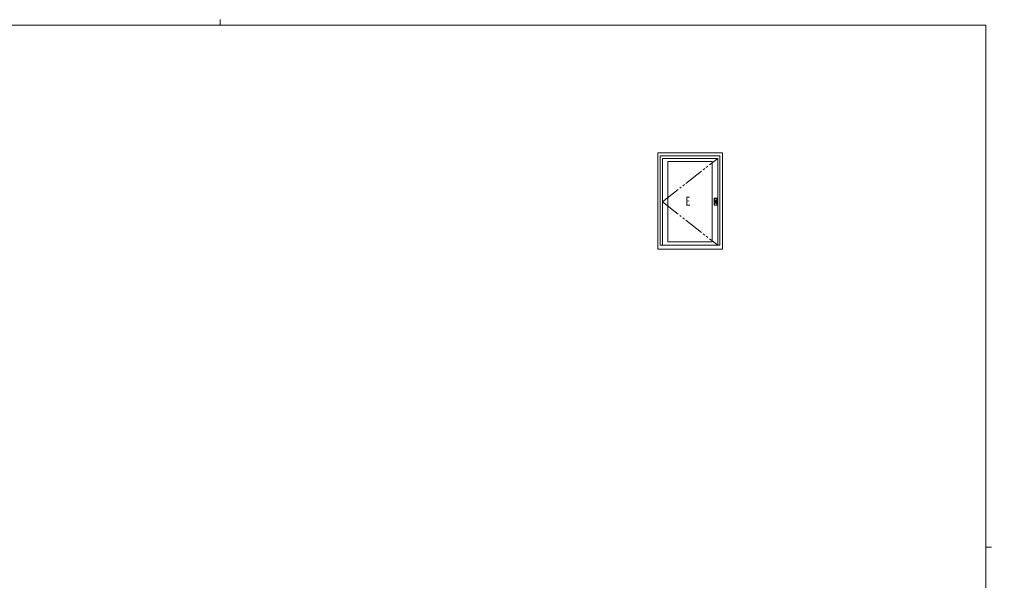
# Model space of a CAD drawing. Units: millimetres on the paper. Extents: x -397 to 397, y -282 to 282.
# Drawn here: x -109.9 to 378.9, y 0 to 282.1 of the extents above; entities that cross this region are included whole.
import ezdxf
from ezdxf.enums import TextEntityAlignment as Align

# ---------------------------------------------------------------- set-up
doc = ezdxf.new("R2010")
doc.units = ezdxf.units.MM
doc.linetypes.add('USER3', pattern=[15, 10, -1, 1, -1, 1, -1])
doc.layers.add('0-1_YKK_ZWAK', color=7, linetype='Continuous', lineweight=18)
doc.layers.add('0-7_YKK_A1', color=4, linetype='Continuous', lineweight=18)
doc.styles.add('ＭＳ ゴシック', font='')
doc.styles.get('ＭＳ ゴシック').set_extended_font_data('MS Gothic')

msp = doc.modelspace()

# ---------------------------------------------------------------- linework, layer by layer
at = {"layer": '0-1_YKK_ZWAK'}
for p, q in [((376.092, 279.312), (-393.908, 279.312)), ((-8.894, 282.112), (-8.894, 279.312)), ((376.092, 279.312), (376.092, -245.688)), ((376.092, 16.812), (378.892, 16.812))]:
    msp.add_line(p, q, dxfattribs=at)
at = {"layer": '0-7_YKK_A1'}
for p, q in [((211.092, 215.058), (243.592, 215.058)), ((211.092, 166.558), (211.092, 215.058)), ((212.342, 213.558), (242.342, 213.558)), ((212.342, 168.558), (212.342, 213.558)), ((213.442, 212.258), (241.242, 212.258)), ((213.442, 168.558), (213.442, 212.258)), ((216.192, 210.658), (238.492, 210.658)), ((216.192, 170.308), (216.192, 210.658)), ((238.492, 210.658), (238.492, 170.308)), ((241.242, 168.558), (241.242, 212.258)), ((242.342, 168.558), (242.342, 213.558)), ((243.592, 166.558), (243.592, 215.058)), ((239.492, 192.183), (239.493, 192.193)), ((239.492, 192.183), (239.493, 192.193)), ((239.493, 192.193), (239.496, 192.202)), ((239.493, 192.193), (239.496, 192.202)), ((239.496, 192.202), (239.5, 192.211)), ((239.496, 192.202), (239.5, 192.211)), ((239.5, 192.211), (239.506, 192.218)), ((239.5, 192.211), (239.506, 192.218)), ((239.506, 192.218), (239.514, 192.224)), ((239.506, 192.218), (239.514, 192.224)), ((239.514, 192.224), (239.523, 192.229)), ((239.514, 192.224), (239.523, 192.229)), ((239.523, 192.229), (239.532, 192.232)), ((239.523, 192.229), (239.532, 192.232)), ((239.532, 192.232), (239.542, 192.233)), ((239.532, 192.232), (239.542, 192.233)), ((239.532, 192.155), (239.533, 192.164)), ((239.532, 192.155), (239.533, 192.164)), ((239.532, 191.283), (239.532, 192.155)), ((239.532, 191.283), (239.532, 192.155)), ((239.542, 191.283), (239.532, 191.283)), ((239.542, 191.283), (239.532, 191.283)), ((239.533, 192.164), (239.535, 192.174)), ((239.533, 192.164), (239.535, 192.174)), ((239.535, 192.174), (239.54, 192.182)), ((239.535, 192.174), (239.54, 192.182)), ((239.537, 192.153), (239.537, 192.106)), ((239.537, 192.153), (239.537, 192.106)), ((239.537, 192.106), (239.541, 191.709)), ((239.537, 192.106), (239.541, 191.709)), ((239.537, 191.283), (239.537, 192.106)), ((239.537, 191.283), (239.537, 192.106)), ((239.54, 192.182), (239.546, 192.19)), ((239.54, 192.182), (239.546, 192.19)), ((239.541, 191.709), (239.543, 191.283)), ((239.541, 191.709), (239.543, 191.283)), ((239.582, 192.204), (239.542, 192.233)), ((239.582, 192.204), (239.542, 192.233)), ((239.542, 191.283), (239.543, 191.283)), ((239.542, 191.283), (239.543, 191.283)), ((239.543, 191.283), (239.623, 191.283)), ((239.543, 191.283), (239.623, 191.283)), ((239.544, 191.283), (239.544, 191.206)), ((239.544, 191.283), (239.544, 191.206)), ((239.623, 191.283), (239.544, 191.283)), ((239.623, 191.283), (239.544, 191.283)), ((239.544, 191.206), (239.546, 190.483)), ((239.544, 191.206), (239.546, 190.483)), ((239.546, 192.19), (239.554, 192.196)), ((239.546, 192.19), (239.554, 192.196)), ((239.554, 192.196), (239.562, 192.2)), ((239.554, 192.196), (239.562, 192.2)), ((239.562, 192.2), (239.572, 192.203)), ((239.562, 192.2), (239.572, 192.203)), ((239.572, 192.203), (239.582, 192.204)), ((239.572, 192.203), (239.582, 192.204)), ((239.582, 192.204), (240.802, 192.204)), ((239.582, 192.204), (240.802, 192.204)), ((239.587, 192.202), (239.992, 192.202)), ((239.587, 192.202), (239.992, 192.202)), ((239.616, 192.155), (239.848, 192.152)), ((239.62, 191.717), (239.616, 192.155)), ((239.616, 192.155), (239.848, 192.152)), ((239.62, 191.717), (239.616, 192.155)), ((239.623, 191.283), (239.62, 191.717)), ((239.623, 191.283), (239.62, 191.717)), ((239.624, 191.21), (239.623, 191.283)), ((239.624, 191.21), (239.623, 191.283)), ((240.76, 191.283), (239.623, 191.283)), ((240.761, 191.283), (239.623, 191.283)), ((240.76, 191.283), (239.623, 191.283)), ((240.761, 191.283), (239.623, 191.283)), ((239.625, 190.483), (239.624, 191.21)), ((239.625, 190.483), (239.624, 191.21)), ((239.86, 192.195), (239.626, 192.199)), ((239.86, 192.195), (239.626, 192.199)), ((239.848, 192.152), (240.082, 192.15)), ((239.848, 192.152), (240.082, 192.15)), ((240.097, 192.194), (239.86, 192.195)), ((240.097, 192.194), (239.86, 192.195)), ((239.992, 192.196), (240.392, 192.196)), ((239.992, 192.196), (240.392, 192.196)), ((240.082, 192.15), (240.323, 192.151)), ((240.082, 192.15), (240.323, 192.151)), ((240.328, 192.194), (240.097, 192.194)), ((240.328, 192.194), (240.097, 192.194)), ((240.323, 192.151), (240.564, 192.152)), ((240.323, 192.151), (240.564, 192.152)), ((240.557, 192.196), (240.328, 192.194)), ((240.557, 192.196), (240.328, 192.194)), ((240.392, 192.202), (240.797, 192.202)), ((240.392, 192.202), (240.392, 192.196)), ((240.392, 192.202), (240.797, 192.202)), ((240.392, 192.202), (240.392, 192.196)), ((240.758, 192.199), (240.557, 192.196)), ((240.758, 192.199), (240.557, 192.196)), ((240.564, 192.152), (240.663, 192.154)), ((240.564, 192.152), (240.663, 192.154)), ((240.663, 192.154), (240.768, 192.155)), ((240.663, 192.154), (240.768, 192.155)), ((240.76, 191.21), (240.759, 190.878)), ((240.76, 191.21), (240.759, 190.878)), ((240.759, 190.878), (240.759, 190.483)), ((240.759, 190.878), (240.759, 190.483)), ((240.76, 191.283), (240.76, 191.21)), ((240.76, 191.283), (240.76, 191.21)), ((240.84, 191.283), (240.76, 191.283)), ((240.84, 191.283), (240.76, 191.283)), ((240.763, 191.717), (240.761, 191.283)), ((240.763, 191.717), (240.761, 191.283)), ((240.761, 191.283), (240.841, 191.283)), ((240.761, 191.283), (240.841, 191.283)), ((240.768, 192.155), (240.763, 191.717)), ((240.768, 192.155), (240.763, 191.717)), ((240.802, 192.204), (240.812, 192.203)), ((240.802, 192.204), (240.812, 192.203)), ((240.812, 192.203), (240.821, 192.2)), ((240.812, 192.203), (240.821, 192.2)), ((240.821, 192.2), (240.83, 192.196)), ((240.821, 192.2), (240.83, 192.196)), ((240.83, 192.196), (240.837, 192.19)), ((240.83, 192.196), (240.837, 192.19)), ((240.837, 192.19), (240.844, 192.182)), ((240.837, 192.19), (240.844, 192.182)), ((240.839, 191.206), (240.84, 191.283)), ((240.839, 191.206), (240.84, 191.283)), ((240.839, 190.878), (240.839, 191.206)), ((240.839, 190.878), (240.839, 191.206)), ((240.839, 190.483), (240.839, 190.878)), ((240.839, 190.483), (240.839, 190.878)), ((240.841, 191.283), (240.843, 191.709)), ((240.841, 191.283), (240.843, 191.709)), ((240.841, 191.283), (240.842, 191.283)), ((240.841, 191.283), (240.842, 191.283)), ((240.842, 192.233), (240.852, 192.232)), ((240.842, 192.233), (240.852, 192.232)), ((240.842, 191.283), (240.852, 191.283)), ((240.842, 191.283), (240.852, 191.283)), ((240.843, 191.709), (240.847, 192.106)), ((240.843, 191.709), (240.847, 192.106)), ((240.844, 192.182), (240.848, 192.174)), ((240.844, 192.182), (240.848, 192.174)), ((240.847, 192.106), (240.847, 192.153)), ((240.847, 192.106), (240.847, 192.153)), ((240.847, 192.106), (240.847, 191.283)), ((240.847, 192.106), (240.847, 191.283)), ((240.848, 192.174), (240.851, 192.164)), ((240.848, 192.174), (240.851, 192.164)), ((240.851, 192.164), (240.852, 192.155)), ((240.851, 192.164), (240.852, 192.155)), ((240.852, 192.232), (240.861, 192.229)), ((240.852, 192.232), (240.861, 192.229)), ((240.852, 192.155), (240.852, 191.283)), ((240.852, 192.155), (240.852, 191.283)), ((240.861, 192.229), (240.87, 192.224)), ((240.861, 192.229), (240.87, 192.224)), ((240.87, 192.224), (240.877, 192.218)), ((240.87, 192.224), (240.877, 192.218)), ((240.877, 192.218), (240.883, 192.211)), ((240.877, 192.218), (240.883, 192.211)), ((240.883, 192.211), (240.888, 192.202)), ((240.883, 192.211), (240.888, 192.202)), ((240.888, 192.202), (240.891, 192.193)), ((240.888, 192.202), (240.891, 192.193)), ((240.891, 192.193), (240.892, 192.183)), ((240.891, 192.193), (240.892, 192.183)), ((239.492, 188.782), (239.493, 188.773)), ((239.492, 188.782), (239.493, 188.773)), ((239.493, 188.773), (239.496, 188.763)), ((239.493, 188.773), (239.496, 188.763)), ((239.496, 188.763), (239.5, 188.755)), ((239.496, 188.763), (239.5, 188.755)), ((239.5, 188.755), (239.506, 188.747)), ((239.5, 188.755), (239.506, 188.747)), ((239.506, 188.747), (239.514, 188.741)), ((239.506, 188.747), (239.514, 188.741)), ((239.514, 188.741), (239.523, 188.736)), ((239.514, 188.741), (239.523, 188.736)), ((239.523, 188.736), (239.532, 188.734)), ((239.523, 188.736), (239.532, 188.734)), ((239.542, 189.683), (239.532, 189.683)), ((239.532, 189.683), (239.532, 188.811)), ((239.542, 189.683), (239.532, 189.683)), ((239.532, 189.683), (239.532, 188.811)), ((239.532, 188.811), (239.533, 188.801)), ((239.532, 188.811), (239.533, 188.801)), ((239.532, 188.734), (239.542, 188.733)), ((239.532, 188.734), (239.542, 188.733)), ((239.533, 188.801), (239.535, 188.792)), ((239.533, 188.801), (239.535, 188.792)), ((239.535, 188.792), (239.54, 188.783)), ((239.535, 188.792), (239.54, 188.783)), ((239.537, 189.683), (239.537, 188.86)), ((239.537, 189.683), (239.537, 188.86)), ((239.537, 188.86), (239.541, 189.256)), ((239.537, 188.86), (239.541, 189.256)), ((239.537, 188.812), (239.537, 188.86)), ((239.537, 188.812), (239.537, 188.86)), ((239.54, 188.783), (239.546, 188.776)), ((239.54, 188.783), (239.546, 188.776)), ((239.541, 189.256), (239.543, 189.683)), ((239.541, 189.256), (239.543, 189.683)), ((239.542, 189.683), (239.543, 189.683)), ((239.542, 189.683), (239.543, 189.683)), ((239.582, 188.761), (239.542, 188.733)), ((239.582, 188.761), (239.542, 188.733)), ((239.543, 189.683), (239.623, 189.683)), ((239.543, 189.683), (239.623, 189.683)), ((239.544, 189.759), (239.546, 190.483)), ((239.544, 189.759), (239.546, 190.483)), ((239.544, 189.683), (239.544, 189.759)), ((239.544, 189.683), (239.544, 189.759)), ((239.623, 189.683), (239.544, 189.683)), ((239.623, 189.683), (239.544, 189.683)), ((239.546, 188.776), (239.554, 188.769)), ((239.546, 188.776), (239.554, 188.769)), ((239.554, 188.769), (239.562, 188.765)), ((239.554, 188.769), (239.562, 188.765)), ((239.562, 188.765), (239.572, 188.762)), ((239.562, 188.765), (239.572, 188.762)), ((239.572, 188.762), (239.582, 188.761)), ((239.572, 188.762), (239.582, 188.761)), ((239.582, 188.761), (240.802, 188.761)), ((239.582, 188.761), (240.802, 188.761)), ((239.587, 188.763), (239.992, 188.763)), ((239.587, 188.763), (239.992, 188.763)), ((239.62, 189.248), (239.616, 188.81)), ((239.62, 189.248), (239.616, 188.81)), ((239.616, 188.81), (239.848, 188.813)), ((239.616, 188.81), (239.848, 188.813)), ((239.623, 189.683), (239.62, 189.248)), ((239.623, 189.683), (239.62, 189.248)), ((239.624, 189.756), (239.623, 189.683)), ((239.624, 189.756), (239.623, 189.683)), ((240.76, 189.683), (239.623, 189.683)), ((240.761, 189.683), (239.623, 189.683)), ((240.76, 189.683), (239.623, 189.683)), ((240.761, 189.683), (239.623, 189.683)), ((239.625, 190.483), (239.624, 189.756)), ((239.625, 190.483), (239.624, 189.756)), ((239.86, 188.77), (239.626, 188.767)), ((239.86, 188.77), (239.626, 188.767)), ((239.848, 188.813), (240.082, 188.815)), ((239.848, 188.813), (240.082, 188.815)), ((240.097, 188.772), (239.86, 188.77)), ((240.097, 188.772), (239.86, 188.77)), ((240.082, 188.815), (240.323, 188.815)), ((240.082, 188.815), (240.323, 188.815)), ((240.328, 188.771), (240.097, 188.772)), ((240.328, 188.771), (240.097, 188.772)), ((240.323, 188.815), (240.564, 188.813)), ((240.323, 188.815), (240.564, 188.813)), ((240.557, 188.77), (240.328, 188.771)), ((240.557, 188.77), (240.328, 188.771)), ((240.392, 188.763), (240.797, 188.763)), ((240.392, 188.763), (240.797, 188.763)), ((240.758, 188.767), (240.557, 188.77)), ((240.758, 188.767), (240.557, 188.77)), ((240.564, 188.813), (240.663, 188.812)), ((240.564, 188.813), (240.663, 188.812)), ((240.663, 188.812), (240.768, 188.81)), ((240.663, 188.812), (240.768, 188.81)), ((240.76, 189.756), (240.758, 190.483)), ((240.76, 189.756), (240.758, 190.483)), ((240.76, 189.683), (240.76, 189.756)), ((240.76, 189.683), (240.76, 189.756)), ((240.84, 189.683), (240.76, 189.683)), ((240.84, 189.683), (240.76, 189.683)), ((240.763, 189.248), (240.761, 189.683)), ((240.763, 189.248), (240.761, 189.683)), ((240.761, 189.683), (240.841, 189.683)), ((240.761, 189.683), (240.841, 189.683)), ((240.768, 188.81), (240.763, 189.248)), ((240.768, 188.81), (240.763, 189.248)), ((240.802, 188.761), (240.812, 188.762)), ((240.802, 188.761), (240.812, 188.762)), ((240.812, 188.762), (240.821, 188.765)), ((240.812, 188.762), (240.821, 188.765)), ((240.821, 188.765), (240.83, 188.769)), ((240.821, 188.765), (240.83, 188.769)), ((240.83, 188.769), (240.837, 188.776)), ((240.83, 188.769), (240.837, 188.776)), ((240.837, 188.776), (240.844, 188.783)), ((240.837, 188.776), (240.844, 188.783)), ((240.838, 190.483), (240.839, 189.759)), ((240.838, 190.483), (240.839, 189.759)), ((240.839, 189.759), (240.84, 189.683)), ((240.839, 189.759), (240.84, 189.683)), ((240.841, 189.683), (240.843, 189.256)), ((240.841, 189.683), (240.843, 189.256)), ((240.841, 189.683), (240.842, 189.683)), ((240.841, 189.683), (240.842, 189.683)), ((240.842, 189.683), (240.852, 189.683)), ((240.842, 189.683), (240.852, 189.683)), ((240.842, 188.733), (240.852, 188.734)), ((240.842, 188.733), (240.852, 188.734)), ((240.843, 189.256), (240.847, 188.86)), ((240.843, 189.256), (240.847, 188.86)), ((240.844, 188.783), (240.848, 188.792)), ((240.844, 188.783), (240.848, 188.792)), ((240.847, 188.86), (240.847, 189.683)), ((240.847, 188.86), (240.847, 189.683)), ((240.847, 188.86), (240.847, 188.812)), ((240.847, 188.86), (240.847, 188.812)), ((240.848, 188.792), (240.851, 188.801)), ((240.848, 188.792), (240.851, 188.801)), ((240.851, 188.801), (240.852, 188.811)), ((240.851, 188.801), (240.852, 188.811)), ((240.852, 188.811), (240.852, 189.683)), ((240.852, 188.811), (240.852, 189.683)), ((240.852, 188.734), (240.861, 188.736)), ((240.852, 188.734), (240.861, 188.736)), ((240.861, 188.736), (240.87, 188.741)), ((240.861, 188.736), (240.87, 188.741)), ((240.87, 188.741), (240.877, 188.747)), ((240.87, 188.741), (240.877, 188.747)), ((240.877, 188.747), (240.883, 188.755)), ((240.877, 188.747), (240.883, 188.755)), ((240.883, 188.755), (240.888, 188.763)), ((240.883, 188.755), (240.888, 188.763)), ((240.888, 188.763), (240.891, 188.773)), ((240.888, 188.763), (240.891, 188.773)), ((240.891, 188.773), (240.892, 188.782)), ((240.891, 188.773), (240.892, 188.782)), ((211.092, 166.558), (243.592, 166.558)), ((212.342, 168.558), (242.342, 168.558)), ((216.192, 170.308), (238.492, 170.308))]:
    msp.add_line(p, q, dxfattribs=at)
at = {"layer": '0-7_YKK_A1', "linetype": 'USER3'}
for q in [(241.242, 212.258), (241.242, 168.558)]:
    msp.add_line((213.442, 190.408), q, dxfattribs=at)
at = {"layer": '0-7_YKK_A1'}
for points in [[(239.492, 190.483), (239.492, 192.183), (239.532, 192.155)], [(239.492, 190.483), (239.492, 192.183), (239.532, 192.155)], [(239.542, 192.233), (240.842, 192.233), (240.802, 192.204)], [(239.542, 192.233), (240.842, 192.233), (240.802, 192.204)], [(240.852, 192.155), (240.892, 192.183), (240.892, 190.483)], [(240.852, 192.155), (240.892, 192.183), (240.892, 190.483)], [(239.492, 190.483), (239.492, 188.782), (239.532, 188.811)], [(239.492, 190.483), (239.492, 188.782), (239.532, 188.811)], [(239.542, 188.733), (240.842, 188.733), (240.802, 188.761)], [(239.542, 188.733), (240.842, 188.733), (240.802, 188.761)], [(240.852, 188.811), (240.892, 188.782), (240.892, 190.483)], [(240.852, 188.811), (240.892, 188.782), (240.892, 190.483)]]:
    msp.add_lwpolyline(points, dxfattribs=at)
for radius in [0.5, 0.5, 0.45, 0.45, 0.125, 0.125]:
    msp.add_circle((240.192, 190.483), radius, dxfattribs=at)
for centre, radius, start, end in [((239.587, 192.153), 0.0496, 89.56101, 179.42503), ((239.587, 192.153), 0.0496, 89.56101, 179.42503), ((239.614, 190.848), 1.308, 89.89248, 93.35893), ((239.614, 190.848), 1.308, 89.89248, 93.35893), ((239.62, 192.354), 0.155, 257.69094, 272.22688), ((239.62, 192.354), 0.155, 257.69094, 272.22688), ((239.687, 192.162), 0.0716, 148.94106, 185.22585), ((239.687, 192.162), 0.0716, 148.94106, 185.22585), ((240.696, 192.162), 0.0716, 354.77415, 31.05894), ((240.696, 192.162), 0.0716, 354.77415, 31.05894), ((240.761, 192.384), 0.185, 268.95419, 281.12799), ((240.761, 192.384), 0.185, 268.95419, 281.12799), ((240.768, 190.793), 1.363, 86.71104, 90.03754), ((240.768, 190.793), 1.363, 86.71104, 90.03754), ((240.797, 192.153), 0.0497, 0.64269, 90.37127), ((240.797, 192.153), 0.0497, 0.64269, 90.37127), ((239.587, 188.813), 0.0496, 180.57497, 270.43899), ((239.614, 190.118), 1.308, 266.64107, 270.10752), ((239.587, 188.813), 0.0496, 180.57497, 270.43899), ((239.614, 190.118), 1.308, 266.64107, 270.10752), ((239.62, 188.612), 0.155, 87.77312, 102.30906), ((239.62, 188.612), 0.155, 87.77312, 102.30906), ((239.687, 188.804), 0.0716, 174.77415, 211.05894), ((239.687, 188.804), 0.0716, 174.77415, 211.05894), ((240.696, 188.804), 0.0716, 328.94106, 5.22585), ((240.696, 188.804), 0.0716, 328.94106, 5.22585), ((240.761, 188.582), 0.185, 78.87201, 91.04581), ((240.761, 188.582), 0.185, 78.87201, 91.04581), ((240.768, 190.173), 1.363, 269.96246, 273.28896), ((240.768, 190.173), 1.363, 269.96246, 273.28896), ((240.797, 188.813), 0.0497, 269.62873, 359.35731), ((240.797, 188.813), 0.0497, 269.62873, 359.35731)]:
    msp.add_arc(centre, radius, start, end, dxfattribs=at)

# ---------------------------------------------------------------- texts
at = {"layer": '0-7_YKK_A1', "color": 7, "style": 'ＭＳ ゴシック', "width": 0.8}
msp.add_text('E', height=4.399, dxfattribs=at).set_placement((225.088, 187.217), align=Align.BOTTOM_LEFT)

doc.saveas('drawing.dxf')
